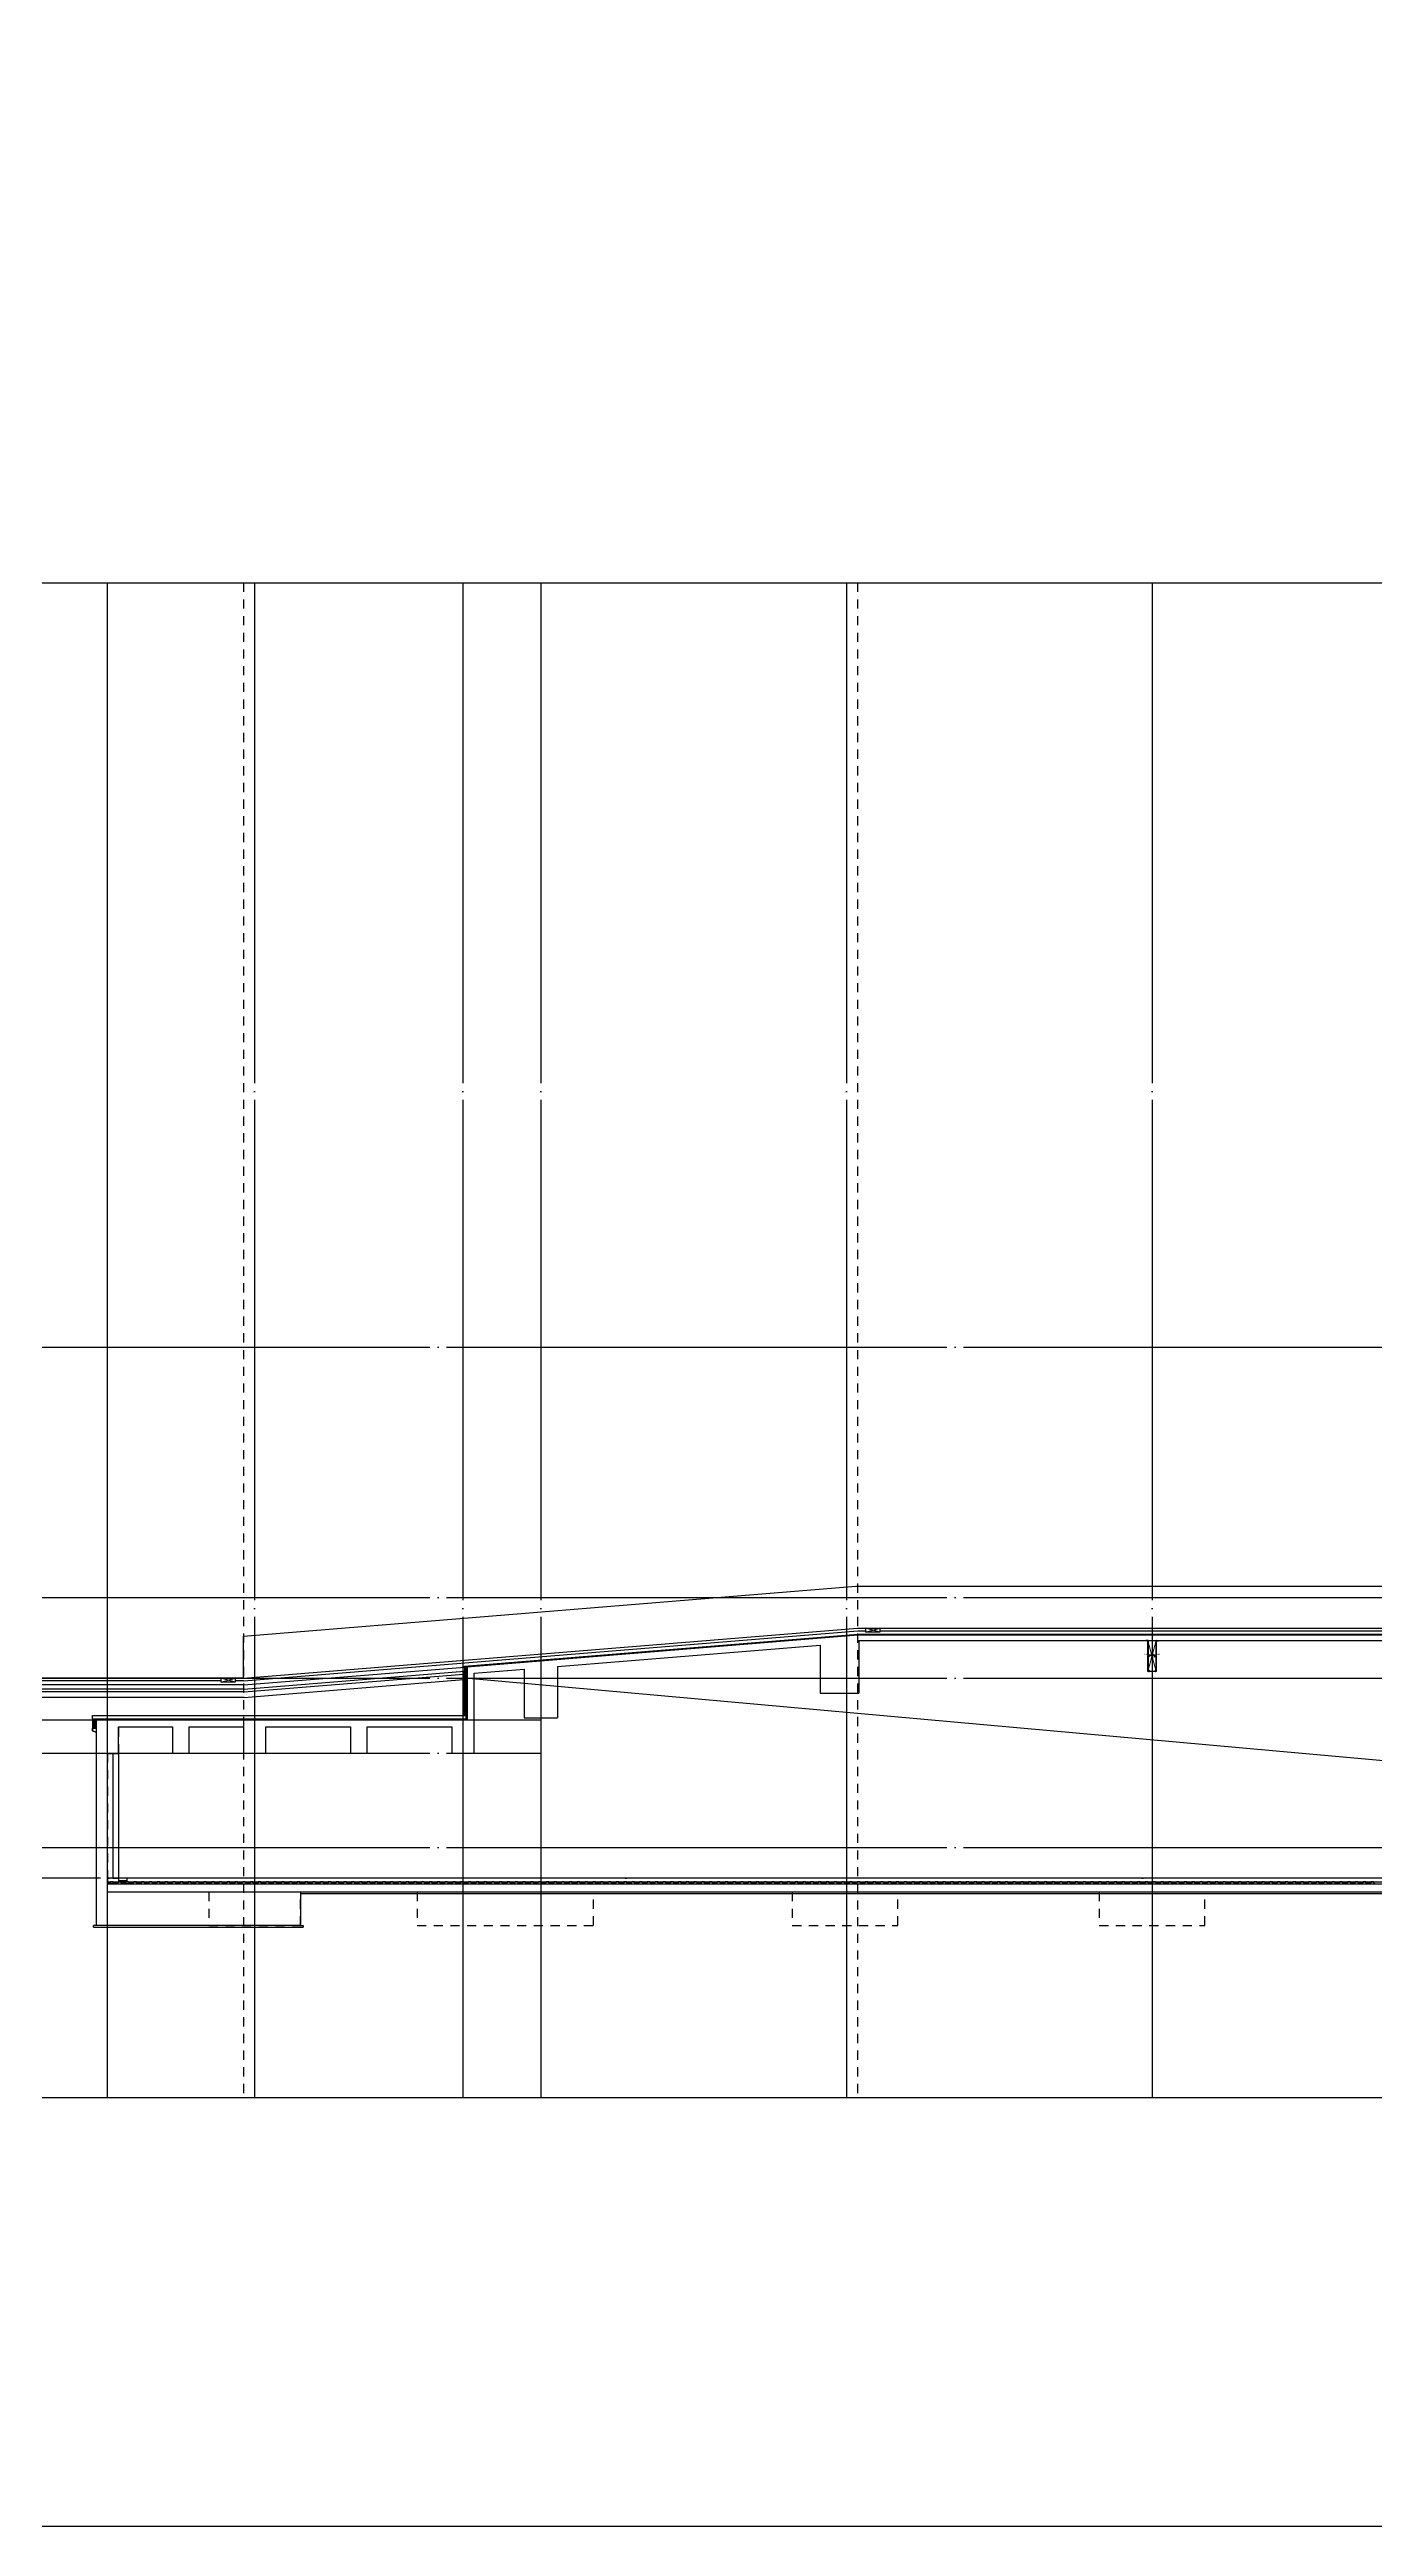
# Model space of a CAD drawing. Header units: millimetres. Extents: x -39468 to 212532, y -94717 to 83483.
# Drawn here: x 17740 to 65422, y -94717 to -5617 of the extents above; entities that cross this region are included whole.
import ezdxf
from ezdxf.enums import TextEntityAlignment as Align

# ---------------------------------------------------------------- set-up
doc = ezdxf.new("R2010")
doc.units = ezdxf.units.MM
doc.header["$LTSCALE"] = 300
doc.header["$MEASUREMENT"] = 0
for name, pattern in [('CEN', [62, 60, -1, 0, -1]), ('HID', [2, 1.1, -0.9]), ('STD_CENTER', [66, 60, -2, 2, -2])]:
    doc.linetypes.add(name, pattern=pattern)
doc.layers.get('0').update_dxf_attribs({"linetype": 'CONTINUOUS'})
for name, color, linetype in [('7FIN', 5, 'CONTINUOUS'), ('A-FIN-TYP1', 6, 'CONTINUOUS'), ('A-SECT-ELEV', 8, 'CONTINUOUS'), ('A-ST-AXIS-CEN', 252, 'STD_CENTER'), ('A-ST-CONC', 2, 'CONTINUOUS'), ('CEN', 1, 'CEN'), ('col-so', 253, 'CONTINUOUS'), ('CON', 2, 'CONTINUOUS'), ('HAT', 8, 'CONTINUOUS'), ('HID', 7, 'HID'), ('S-BOLT', 8, 'CONTINUOUS'), ('STEEL', 3, 'CONTINUOUS'), ('WAL', 3, 'CONTINUOUS'), ('주단면도-1$0$A-ST-CONC', 2, 'CONTINUOUS')]:
    doc.layers.add(name, color=color, linetype=linetype)
doc.layers.add('A-CLXM-STL1', color=3, linetype='CONTINUOUS', lineweight=25)
doc.layers.add('A-XXXX-NPLT', color=144, linetype='CONTINUOUS', lineweight=15, plot=False)
doc.layers.add('Defpoint', color=161, linetype='CONTINUOUS', plot=False)
doc.styles.add('맑은고딕', font='malgun.ttf')

# ---------------------------------------------------------------- blocks, each defined once
blk = doc.blocks.new('*U4122')
at = {"layer": 'CEN'}
blk.add_line((0, -30), (0, 78), dxfattribs=at)
at = {"layer": 'S-BOLT'}
for p, q in [((-20, 34), (20, 34)), ((-20, 29), (-20, 34)), ((-20, 29), (20, 29)), ((-18, 48), (-18, 36)), ((15, 0), (-15, 0)), ((13, 50), (-14, 50)), ((-10, 61), (-8, 63)), ((-10, 50), (-10, 61)), ((10, 61), (-10, 61)), ((10, 60), (-10, 58)), ((10, 57), (-10, 55)), ((10, 54), (-10, 52)), ((-10, 0), (-10, 29)), ((-9, 48), (-9, 36)), ((8, 63), (-8, 63)), ((10, 61), (8, 63)), ((9, 48), (9, 36)), ((10, 50), (10, 61)), ((10, 0), (10, 29)), ((18, 48), (18, 36)), ((20, 29), (20, 34)), ((-18, -3), (-18, -3)), ((-16, -6), (-18, -3)), ((18, -3), (-18, -3)), ((-16, -6), (-16, -7)), ((-13, -10), (-16, -7)), ((-10, -12), (-13, -10)), ((-7, -13), (-10, -12)), ((-7, -13), (-6, -14)), ((-3, -14), (-6, -14)), ((-3, -14), (-3, -15)), ((-3, -15), (-2, -15)), ((-2, -15), (-1, -15)), ((-1, -15), (0, -15)), ((0, -15), (1, -15)), ((1, -15), (2, -15)), ((2, -15), (3, -15)), ((3, -14), (6, -14)), ((3, -15), (3, -14)), ((6, -14), (7, -13)), ((7, -13), (10, -12)), ((10, -12), (13, -10)), ((13, -10), (16, -7)), ((18, -3), (16, -6)), ((16, -7), (16, -6)), ((18, -3), (18, -3))]:
    blk.add_line(p, q, dxfattribs=at)
for centre, radius, start, end in [((-14, 43), 6.71, 47.89655, 132.10345), ((-14, 41), 6.71, 227.89655, 312.10345), ((-15, -3), 3.23, 90, 180), ((0, 26), 24.2, 68.21321, 111.78679), ((0, 58), 24.2, 248.21321, 291.78679), ((13, 43), 6.71, 47.89655, 132.10345), ((13, 41), 6.71, 227.89655, 312.10345), ((15, -3), 3.23, 0, 90)]:
    blk.add_arc(centre, radius, start, end, dxfattribs=at)
blk = doc.blocks.new('G$C19C03B88')
at = {"layer": 'A-CLXM-STL1'}
for p, q in [((114, 1116), (40, 1116)), ((40, 1110), (40, 1116)), ((114, 1110), (40, 1110)), ((120, 578), (120, 1105)), ((126, 1105), (126, 578)), ((414, 1105), (414, 578)), ((420, 578), (420, 1105)), ((425, 1116), (500, 1116)), ((425, 1110), (500, 1110)), ((500, 1110), (500, 1116)), ((110, 13), (430, 13)), ((110, 7), (110, 13)), ((430, 7), (110, 7)), ((120, 25), (120, 555)), ((126, 555), (126, 25)), ((206, 572), (131, 572)), ((206, 566), (131, 566)), ((206, 560), (131, 560)), ((131, 19), (164, 19)), ((131, 13), (164, 13)), ((164, 19), (164, 13)), ((206, 572), (206, 560)), ((408, 572), (334, 572)), ((334, 572), (334, 560)), ((408, 566), (334, 566)), ((408, 560), (334, 560)), ((408, 19), (376, 19)), ((376, 19), (376, 13)), ((408, 13), (376, 13)), ((414, 555), (414, 25)), ((420, 25), (420, 555)), ((430, 7), (430, 13))]:
    blk.add_line(p, q, dxfattribs=at)
at = {"layer": 'A-CLXM-STL1', "color": 252}
for p, q in [((159, 22), (136, 22)), ((136, 19), (136, 22)), ((137, 22), (137, 44)), ((137, 44), (158, 44)), ((158, 33), (137, 33)), ((137, 7), (142, 0)), ((153, 48), (142, 48)), ((142, 44), (142, 48)), ((142, 44), (142, 22)), ((145, 0), (142, 7)), ((142, 0), (153, 0)), ((150, 0), (153, 7)), ((153, 44), (153, 48)), ((153, 44), (153, 22)), ((153, 0), (158, 7)), ((158, 44), (158, 22)), ((159, 19), (159, 22)), ((381, 22), (403, 22)), ((381, 19), (381, 22)), ((382, 44), (382, 22)), ((403, 44), (382, 44)), ((382, 33), (403, 33)), ((387, 0), (382, 7)), ((387, 48), (398, 48)), ((387, 44), (387, 48)), ((387, 44), (387, 22)), ((390, 0), (387, 7)), ((398, 0), (387, 0)), ((395, 0), (398, 7)), ((397, 44), (397, 22)), ((398, 44), (398, 48)), ((403, 7), (398, 0)), ((403, 22), (403, 44)), ((403, 19), (403, 22))]:
    blk.add_line(p, q, dxfattribs=at)
at = {"layer": 'A-CLXM-STL1'}
for centre, radius, start, end in [((114, 1105), 11.5, 0, 90), ((114, 1105), 5.54, 0, 90), ((425, 1105), 11.5, 90, 180), ((425, 1105), 5.54, 90, 180), ((131, 578), 11.5, 180, 270), ((131, 555), 11.5, 90, 180), ((131, 25), 11.5, 180, 270), ((131, 578), 5.54, 180, 270), ((131, 555), 5.54, 90, 180), ((131, 25), 5.54, 180, 270), ((408, 578), 5.54, 270, 0), ((408, 578), 11.5, 270, 0), ((408, 555), 11.5, 0, 90), ((408, 555), 5.54, 0, 90), ((408, 25), 5.54, 270, 0), ((408, 25), 11.5, 270, 0)]:
    blk.add_arc(centre, radius, start, end, dxfattribs=at)
at = {"layer": 'A-XXXX-NPLT'}
for p, q in [((120, 1116), (420, 7)), ((120, 7), (420, 1116))]:
    blk.add_line(p, q, dxfattribs=at)
for points in [[(420, 578), (420, 1116), (120, 1116), (120, 578)], [(120, 555), (120, 7), (420, 7), (420, 555)]]:
    blk.add_lwpolyline(points, dxfattribs=at)
at = {"layer": 'STEEL', "color": 4}
for p, q in [((414, 577), (126, 577)), ((334, 572), (206, 572))]:
    blk.add_line(p, q, dxfattribs=at)
at = {"layer": 'S-BOLT', "yscale": 0.5666088834450002, "zscale": 0.5666088834450002}
for p, xscale in [((176, 560), 0.5666088834450002), ((364, 560), -0.5666088834450002)]:
    blk.add_blockref('*U4122', p, dxfattribs=dict(at, xscale=xscale))
at = {"layer": 'A-XXXX-NPLT', "style": '맑은고딕'}
for s, p in [('UG11F(1109X300)', (275, 617)), ('1F~4F', (275, 517))]:
    blk.add_text(s, height=50, dxfattribs=at).set_placement(p, align=Align.MIDDLE)

msp = doc.modelspace()

# ---------------------------------------------------------------- hatches: boundary and pattern name
at = {"layer": 'HAT', "transparency": 33554687}
h = msp.add_hatch(dxfattribs=at)
h.set_pattern_fill('ANSI31', color=256, scale=30, angle=180)
h.set_pattern_definition([(45, (-280371.972, -318552.076), (-21.2132034, 21.2132034), [])])
h.paths.add_polyline_path([(32639, -65258), (32739, -65258), (32739, -65308), (32639, -65308)])
h.paths.add_polyline_path([(32639, -65308), (32739, -65308), (32739, -65368), (32639, -65368)])
h.paths.add_polyline_path([(32639, -65368), (32739, -65368), (32739, -65428), (32639, -65428)])
h.paths.add_polyline_path([(32639, -65428), (32739, -65428), (32739, -65488), (32639, -65488)])
h.paths.add_polyline_path([(32639, -65488), (32739, -65488), (32739, -65548), (32639, -65548)])
h.paths.add_polyline_path([(32639, -63954), (32739, -63954), (32739, -65258), (32639, -65258)])
h = msp.add_hatch(dxfattribs=at)
h.set_pattern_fill('ANSI31', color=256, scale=30, angle=180)
h.set_pattern_definition([(45, (-293721.972, -318992.076), (-21.2132034, 21.2132034), [])])
h.paths.add_polyline_path([(19289, -65698), (19389, -65698), (19389, -65748), (19289, -65748)])
h.paths.add_polyline_path([(19289, -65748), (19389, -65748), (19389, -65808), (19289, -65808)])
h.paths.add_polyline_path([(19289, -65808), (19389, -65808), (19389, -65868), (19289, -65868)])
h.paths.add_polyline_path([(19289, -65868), (19389, -65868), (19389, -65928), (19289, -65928)])
h.paths.add_polyline_path([(19289, -65928), (19389, -65928), (19389, -65988), (19289, -65988)])
h.paths.add_polyline_path([(19289, -65678), (19389, -65678), (19389, -65698), (19289, -65698)])

# ---------------------------------------------------------------- linework, layer by layer
for p, q in [((47119, -62548), (47619, -62398)), ((47619, -62548), (47119, -62398)), ((32639, -63954), (32769, -63954)), ((32669, -63801), (32769, -63793)), ((32769, -63793), (32669, -63952)), ((32769, -63954), (32669, -63801)), ((23919, -64348), (24419, -64198)), ((24419, -64348), (23919, -64198))]:
    msp.add_line(p, q)
for points in [[(47119, -62398), (47619, -62398), (47619, -62548), (47119, -62548)], [(23919, -64198), (24419, -64198), (24419, -64348), (23919, -64348)]]:
    msp.add_lwpolyline(points, close=True)
msp.add_lwpolyline([(24719, -64198), (896, -64198)])
at = {"layer": '7FIN'}
for points in [[(47140, -71523), (47093, -71523), (47054, -71593), (46946, -71593), (46906, -71523), (46813, -71523), (46773, -71593), (46666, -71593), (46626, -71523), (46533, -71523), (46493, -71593), (46386, -71593), (46346, -71523), (46253, -71523), (46214, -71593), (46106, -71593), (46066, -71523), (45973, -71523), (45934, -71593), (45826, -71593), (45786, -71523), (45693, -71523), (45653, -71593), (45546, -71593), (45506, -71523), (45413, -71523), (45373, -71593), (45266, -71593), (45226, -71523), (45133, -71523), (45094, -71593), (44986, -71593), (44946, -71523), (44853, -71523), (44814, -71593), (44706, -71593), (44666, -71523), (44573, -71523), (44533, -71593), (44426, -71593), (44386, -71523), (44293, -71523), (44253, -71593), (44146, -71593), (44106, -71523), (44013, -71523), (43974, -71593), (43866, -71593), (43826, -71523), (43733, -71523), (43694, -71593), (43586, -71593), (43546, -71523), (43453, -71523), (43413, -71593), (43306, -71593), (43266, -71523), (43173, -71523), (43133, -71593), (43026, -71593), (42986, -71523), (42893, -71523), (42854, -71593), (42746, -71593), (42706, -71523), (42613, -71523), (42574, -71593), (42466, -71593), (42426, -71523), (42333, -71523), (42293, -71593), (42186, -71593), (42146, -71523), (42053, -71523), (42013, -71593), (41906, -71593), (41866, -71523), (41773, -71523), (41734, -71593), (41626, -71593), (41586, -71523), (41493, -71523), (41454, -71593), (41346, -71593), (41306, -71523), (41213, -71523), (41173, -71593), (41066, -71593), (41026, -71523), (40933, -71523), (40893, -71593), (40786, -71593), (40746, -71523), (40653, -71523), (40614, -71593), (40506, -71593), (40466, -71523), (40373, -71523), (40334, -71593), (40226, -71593), (40186, -71523), (40093, -71523), (40053, -71593), (39946, -71593), (39906, -71523), (39813, -71523), (39773, -71593), (39666, -71593), (39626, -71523), (39533, -71523), (39494, -71593), (39386, -71593), (39346, -71523), (39253, -71523), (39214, -71593), (39106, -71593), (39066, -71523), (38973, -71523), (38933, -71593), (38826, -71593), (38786, -71523), (38693, -71523), (38653, -71593), (38546, -71593), (38506, -71523), (38413, -71523), (38374, -71593), (38266, -71593), (38226, -71523), (38133, -71523), (38094, -71593), (37986, -71593), (37946, -71523), (37853, -71523), (37813, -71593), (37706, -71593), (37666, -71523), (37573, -71523), (37533, -71593), (37426, -71593), (37386, -71523), (37293, -71523), (37254, -71593), (37146, -71593), (37106, -71523), (37013, -71523), (36974, -71593), (36866, -71593), (36826, -71523), (36733, -71523), (36693, -71593), (36586, -71593), (36546, -71523), (36453, -71523), (36413, -71593), (36306, -71593), (36266, -71523), (36173, -71523), (36134, -71593), (36026, -71593), (35986, -71523), (35893, -71523), (35854, -71593), (35746, -71593), (35706, -71523), (35613, -71523), (35573, -71593), (35466, -71593), (35426, -71523), (35333, -71523), (35293, -71593), (35186, -71593), (35146, -71523), (35053, -71523), (35014, -71593), (34906, -71593), (34866, -71523), (34773, -71523), (34734, -71593), (34626, -71593), (34586, -71523), (34493, -71523), (34453, -71593), (34346, -71593), (34306, -71523), (34213, -71523), (34173, -71593), (34066, -71593), (34026, -71523), (33933, -71523), (33893, -71593), (33786, -71593), (33746, -71523), (33653, -71523), (33614, -71593), (33506, -71593), (33466, -71523), (33373, -71523), (33333, -71593), (33226, -71593), (33186, -71523), (33093, -71523), (33053, -71593), (32946, -71593), (32906, -71523), (32813, -71523), (32773, -71593), (32666, -71593), (32626, -71523), (32533, -71523), (32494, -71593), (32386, -71593), (32346, -71523), (32253, -71523), (32213, -71593), (32106, -71593), (32066, -71523), (31973, -71523), (31933, -71593), (31826, -71593), (31786, -71523), (31693, -71523), (31653, -71593), (31546, -71593), (31506, -71523), (31413, -71523), (31374, -71593), (31266, -71593), (31226, -71523), (31133, -71523), (31093, -71593), (30986, -71593), (30946, -71523), (30853, -71523), (30813, -71593), (30706, -71593), (30666, -71523), (30573, -71523), (30533, -71593), (30426, -71593), (30386, -71523), (30293, -71523), (30254, -71593), (30146, -71593), (30106, -71523), (30013, -71523), (29973, -71593), (29866, -71593), (29826, -71523), (29733, -71523), (29693, -71593), (29586, -71593), (29546, -71523), (29453, -71523), (29413, -71593), (29306, -71593), (29266, -71523), (29173, -71523), (29134, -71593), (29026, -71593), (28986, -71523), (28893, -71523), (28853, -71593), (28746, -71593), (28706, -71523), (28613, -71523), (28573, -71593), (28466, -71593), (28426, -71523), (28333, -71523), (28293, -71593), (28186, -71593), (28146, -71523), (28053, -71523), (28014, -71593), (27906, -71593), (27866, -71523), (27773, -71523), (27733, -71593), (27626, -71593), (27586, -71523), (27493, -71523), (27453, -71593), (27346, -71593), (27306, -71523), (27213, -71523), (27173, -71593), (27066, -71593), (27026, -71523), (26933, -71523), (26894, -71593), (26786, -71593), (26746, -71523), (26653, -71523), (26613, -71593), (26506, -71593), (26466, -71523), (26373, -71523), (26333, -71593), (26226, -71593), (26186, -71523), (26093, -71523), (26053, -71593), (25946, -71593), (25906, -71523), (25813, -71523), (25774, -71593), (25666, -71593), (25626, -71523), (25533, -71523), (25493, -71593), (25386, -71593), (25346, -71523), (25253, -71523), (25213, -71593), (25106, -71593), (25066, -71523), (24973, -71523), (24933, -71593), (24826, -71593), (24786, -71523), (24693, -71523), (24654, -71593), (24546, -71593), (24506, -71523), (24413, -71523), (24373, -71593), (24266, -71593), (24226, -71523), (24133, -71523), (24093, -71593), (23986, -71593), (23946, -71523), (23853, -71523), (23813, -71593), (23706, -71593), (23666, -71523), (23573, -71523), (23534, -71593), (23426, -71593), (23386, -71523), (23293, -71523), (23253, -71593), (23146, -71593), (23106, -71523), (23013, -71523), (22973, -71593), (22866, -71593), (22826, -71523), (22733, -71523), (22693, -71593), (22586, -71593), (22546, -71523), (22453, -71523), (22414, -71593), (22306, -71593), (22266, -71523), (22173, -71523), (22133, -71593), (22026, -71593), (21986, -71523), (21893, -71523), (21854, -71593), (21746, -71593), (21706, -71523), (21613, -71523), (21573, -71593), (21466, -71593), (21426, -71523), (21333, -71523), (21293, -71593), (21186, -71593), (21146, -71523), (21053, -71523), (21013, -71593), (20906, -71593), (20866, -71523), (20773, -71523), (20734, -71593), (20626, -71593), (20586, -71523), (20493, -71523), (20453, -71593), (20346, -71593), (20306, -71523), (20213, -71523), (20173, -71593), (20066, -71593), (20026, -71523), (19933, -71523), (19893, -71593), (19819, -71593)], [(47140, -71528), (47097, -71528), (47057, -71598), (46942, -71598), (46902, -71528), (46817, -71528), (46777, -71598), (46662, -71598), (46622, -71528), (46537, -71528), (46497, -71598), (46382, -71598), (46342, -71528), (46257, -71528), (46217, -71598), (46102, -71598), (46062, -71528), (45977, -71528), (45937, -71598), (45822, -71598), (45782, -71528), (45697, -71528), (45657, -71598), (45542, -71598), (45502, -71528), (45417, -71528), (45377, -71598), (45262, -71598), (45222, -71528), (45137, -71528), (45097, -71598), (44982, -71598), (44942, -71528), (44857, -71528), (44817, -71598), (44702, -71598), (44662, -71528), (44577, -71528), (44537, -71598), (44422, -71598), (44382, -71528), (44297, -71528), (44257, -71598), (44142, -71598), (44102, -71528), (44017, -71528), (43977, -71598), (43862, -71598), (43822, -71528), (43737, -71528), (43697, -71598), (43582, -71598), (43542, -71528), (43457, -71528), (43417, -71598), (43302, -71598), (43262, -71528), (43177, -71528), (43137, -71598), (43022, -71598), (42982, -71528), (42897, -71528), (42857, -71598), (42742, -71598), (42702, -71528), (42617, -71528), (42577, -71598), (42462, -71598), (42422, -71528), (42337, -71528), (42297, -71598), (42182, -71598), (42142, -71528), (42057, -71528), (42017, -71598), (41902, -71598), (41862, -71528), (41777, -71528), (41737, -71598), (41622, -71598), (41582, -71528), (41497, -71528), (41457, -71598), (41342, -71598), (41302, -71528), (41217, -71528), (41177, -71598), (41062, -71598), (41022, -71528), (40937, -71528), (40897, -71598), (40782, -71598), (40742, -71528), (40657, -71528), (40617, -71598), (40502, -71598), (40462, -71528), (40377, -71528), (40337, -71598), (40222, -71598), (40182, -71528), (40097, -71528), (40057, -71598), (39942, -71598), (39902, -71528), (39817, -71528), (39777, -71598), (39662, -71598), (39622, -71528), (39537, -71528), (39497, -71598), (39382, -71598), (39342, -71528), (39257, -71528), (39217, -71598), (39102, -71598), (39062, -71528), (38977, -71528), (38937, -71598), (38822, -71598), (38782, -71528), (38697, -71528), (38657, -71598), (38542, -71598), (38502, -71528), (38417, -71528), (38377, -71598), (38262, -71598), (38222, -71528), (38137, -71528), (38097, -71598), (37982, -71598), (37942, -71528), (37857, -71528), (37817, -71598), (37702, -71598), (37662, -71528), (37577, -71528), (37537, -71598), (37422, -71598), (37382, -71528), (37297, -71528), (37257, -71598), (37142, -71598), (37102, -71528), (37017, -71528), (36977, -71598), (36862, -71598), (36822, -71528), (36737, -71528), (36697, -71598), (36582, -71598), (36542, -71528), (36457, -71528), (36417, -71598), (36302, -71598), (36262, -71528), (36177, -71528), (36137, -71598), (36022, -71598), (35982, -71528), (35897, -71528), (35857, -71598), (35742, -71598), (35702, -71528), (35617, -71528), (35577, -71598), (35462, -71598), (35422, -71528), (35337, -71528), (35297, -71598), (35182, -71598), (35142, -71528), (35057, -71528), (35017, -71598), (34902, -71598), (34862, -71528), (34777, -71528), (34737, -71598), (34622, -71598), (34582, -71528), (34497, -71528), (34457, -71598), (34342, -71598), (34302, -71528), (34217, -71528), (34177, -71598), (34062, -71598), (34022, -71528), (33937, -71528), (33897, -71598), (33782, -71598), (33742, -71528), (33657, -71528), (33617, -71598), (33502, -71598), (33462, -71528), (33377, -71528), (33337, -71598), (33222, -71598), (33182, -71528), (33097, -71528), (33057, -71598), (32942, -71598), (32902, -71528), (32817, -71528), (32777, -71598), (32662, -71598), (32622, -71528), (32537, -71528), (32497, -71598), (32382, -71598), (32342, -71528), (32257, -71528), (32217, -71598), (32102, -71598), (32062, -71528), (31977, -71528), (31937, -71598), (31822, -71598), (31782, -71528), (31697, -71528), (31657, -71598), (31542, -71598), (31502, -71528), (31417, -71528), (31377, -71598), (31262, -71598), (31222, -71528), (31137, -71528), (31097, -71598), (30982, -71598), (30942, -71528), (30857, -71528), (30817, -71598), (30702, -71598), (30662, -71528), (30577, -71528), (30537, -71598), (30422, -71598), (30382, -71528), (30297, -71528), (30257, -71598), (30142, -71598), (30102, -71528), (30017, -71528), (29977, -71598), (29862, -71598), (29822, -71528), (29737, -71528), (29697, -71598), (29582, -71598), (29542, -71528), (29457, -71528), (29417, -71598), (29302, -71598), (29262, -71528), (29177, -71528), (29137, -71598), (29022, -71598), (28982, -71528), (28897, -71528), (28857, -71598), (28742, -71598), (28702, -71528), (28617, -71528), (28577, -71598), (28462, -71598), (28422, -71528), (28337, -71528), (28297, -71598), (28182, -71598), (28142, -71528), (28057, -71528), (28017, -71598), (27902, -71598), (27862, -71528), (27777, -71528), (27737, -71598), (27622, -71598), (27582, -71528), (27497, -71528), (27457, -71598), (27342, -71598), (27302, -71528), (27217, -71528), (27177, -71598), (27062, -71598), (27022, -71528), (26937, -71528), (26897, -71598), (26782, -71598), (26742, -71528), (26657, -71528), (26617, -71598), (26502, -71598), (26462, -71528), (26377, -71528), (26337, -71598), (26222, -71598), (26182, -71528), (26097, -71528), (26057, -71598), (25942, -71598), (25902, -71528), (25817, -71528), (25777, -71598), (25662, -71598), (25622, -71528), (25537, -71528), (25497, -71598), (25382, -71598), (25342, -71528), (25257, -71528), (25217, -71598), (25102, -71598), (25062, -71528), (24977, -71528), (24937, -71598), (24822, -71598), (24782, -71528), (24697, -71528), (24657, -71598), (24542, -71598), (24502, -71528), (24417, -71528), (24377, -71598), (24262, -71598), (24222, -71528), (24137, -71528), (24097, -71598), (23982, -71598), (23942, -71528), (23857, -71528), (23817, -71598), (23702, -71598), (23662, -71528), (23577, -71528), (23537, -71598), (23422, -71598), (23382, -71528), (23297, -71528), (23257, -71598), (23142, -71598), (23102, -71528), (23017, -71528), (22977, -71598), (22862, -71598), (22822, -71528), (22737, -71528), (22697, -71598), (22582, -71598), (22542, -71528), (22457, -71528), (22417, -71598), (22302, -71598), (22262, -71528), (22177, -71528), (22137, -71598), (22022, -71598), (21982, -71528), (21897, -71528), (21857, -71598), (21742, -71598), (21702, -71528), (21617, -71528), (21577, -71598), (21462, -71598), (21422, -71528), (21337, -71528), (21297, -71598), (21182, -71598), (21142, -71528), (21057, -71528), (21017, -71598), (20902, -71598), (20862, -71528), (20777, -71528), (20737, -71598), (20622, -71598), (20582, -71528), (20497, -71528), (20457, -71598), (20342, -71598), (20302, -71528), (20217, -71528), (20177, -71598), (20062, -71598), (20022, -71528), (19937, -71528), (19897, -71598), (19819, -71598)], [(65426, -71593), (65386, -71523), (65293, -71523), (65254, -71593), (65146, -71593), (65106, -71523), (65013, -71523), (64973, -71593), (64866, -71593), (64826, -71523), (64733, -71523), (64693, -71593), (64586, -71593), (64546, -71523), (64453, -71523), (64414, -71593), (64306, -71593), (64266, -71523), (64173, -71523), (64134, -71593), (64026, -71593), (63986, -71523), (63893, -71523), (63853, -71593), (63746, -71593), (63706, -71523), (63613, -71523), (63573, -71593), (63466, -71593), (63426, -71523), (63333, -71523), (63294, -71593), (63186, -71593), (63146, -71523), (63053, -71523), (63014, -71593), (62906, -71593), (62866, -71523), (62773, -71523), (62733, -71593), (62626, -71593), (62586, -71523), (62493, -71523), (62453, -71593), (62346, -71593), (62306, -71523), (62213, -71523), (62174, -71593), (62066, -71593), (62026, -71523), (61933, -71523), (61894, -71593), (61786, -71593), (61746, -71523), (61653, -71523), (61613, -71593), (61506, -71593), (61466, -71523), (61373, -71523), (61333, -71593), (61226, -71593), (61186, -71523), (61093, -71523), (61054, -71593), (60946, -71593), (60906, -71523), (60813, -71523), (60774, -71593), (60666, -71593), (60626, -71523), (60533, -71523), (60493, -71593), (60386, -71593), (60346, -71523), (60253, -71523), (60213, -71593), (60106, -71593), (60066, -71523), (59973, -71523), (59934, -71593), (59826, -71593), (59786, -71523), (59693, -71523), (59654, -71593), (59546, -71593), (59506, -71523), (59413, -71523), (59373, -71593), (59266, -71593), (59226, -71523), (59133, -71523), (59093, -71593), (58986, -71593), (58946, -71523), (58853, -71523), (58814, -71593), (58706, -71593), (58666, -71523), (58573, -71523), (58534, -71593), (58426, -71593), (58386, -71523), (58293, -71523), (58253, -71593), (58146, -71593), (58106, -71523), (58013, -71523), (57973, -71593), (57866, -71593), (57826, -71523), (57733, -71523), (57694, -71593), (57586, -71593), (57546, -71523), (57453, -71523), (57414, -71593), (57306, -71593), (57266, -71523), (57173, -71523), (57133, -71593), (57026, -71593), (56986, -71523), (56893, -71523), (56853, -71593), (56746, -71593), (56706, -71523), (56613, -71523), (56574, -71593), (56466, -71593), (56426, -71523), (56333, -71523), (56294, -71593), (56186, -71593), (56146, -71523), (56053, -71523), (56013, -71593), (55906, -71593), (55866, -71523), (55773, -71523), (55733, -71593), (55626, -71593), (55586, -71523), (55493, -71523), (55454, -71593), (55346, -71593), (55306, -71523), (55213, -71523), (55174, -71593), (55066, -71593), (55026, -71523), (54933, -71523), (54893, -71593), (54786, -71593), (54746, -71523), (54653, -71523), (54613, -71593), (54506, -71593), (54466, -71523), (54373, -71523), (54334, -71593), (54226, -71593), (54186, -71523), (54093, -71523), (54054, -71593), (53946, -71593), (53906, -71523), (53813, -71523), (53773, -71593), (53666, -71593), (53626, -71523), (53533, -71523), (53493, -71593), (53386, -71593), (53346, -71523), (53253, -71523), (53214, -71593), (53106, -71593), (53066, -71523), (52973, -71523), (52934, -71593), (52826, -71593), (52786, -71523), (52693, -71523), (52653, -71593), (52546, -71593), (52506, -71523), (52413, -71523), (52373, -71593), (52266, -71593), (52226, -71523), (52133, -71523), (52094, -71593), (51986, -71593), (51946, -71523), (51853, -71523), (51814, -71593), (51706, -71593), (51666, -71523), (51573, -71523), (51533, -71593), (51426, -71593), (51386, -71523), (51293, -71523), (51253, -71593), (51146, -71593), (51106, -71523), (51013, -71523), (50974, -71593), (50866, -71593), (50826, -71523), (50733, -71523), (50694, -71593), (50586, -71593), (50546, -71523), (50453, -71523), (50413, -71593), (50306, -71593), (50266, -71523), (50173, -71523), (50133, -71593), (50026, -71593), (49986, -71523), (49893, -71523), (49854, -71593), (49746, -71593), (49706, -71523), (49613, -71523), (49574, -71593), (49466, -71593), (49426, -71523), (49333, -71523), (49294, -71593), (49186, -71593), (49146, -71523), (49053, -71523), (49014, -71593), (48906, -71593), (48866, -71523), (48773, -71523), (48733, -71593), (48626, -71593), (48586, -71523), (48493, -71523), (48453, -71593), (48346, -71593), (48306, -71523), (48213, -71523), (48174, -71593), (48066, -71593), (48026, -71523), (47933, -71523), (47894, -71593), (47786, -71593), (47746, -71523), (47653, -71523), (47613, -71593), (47506, -71593), (47466, -71523), (47373, -71523), (47333, -71593), (47226, -71593), (47186, -71523), (47140, -71523)], [(65422, -71598), (65383, -71528), (65297, -71528), (65257, -71598), (65142, -71598), (65103, -71528), (65017, -71528), (64977, -71598), (64862, -71598), (64823, -71528), (64737, -71528), (64697, -71598), (64582, -71598), (64543, -71528), (64457, -71528), (64417, -71598), (64302, -71598), (64263, -71528), (64177, -71528), (64137, -71598), (64022, -71598), (63983, -71528), (63897, -71528), (63857, -71598), (63742, -71598), (63703, -71528), (63617, -71528), (63577, -71598), (63462, -71598), (63423, -71528), (63337, -71528), (63297, -71598), (63182, -71598), (63143, -71528), (63057, -71528), (63017, -71598), (62902, -71598), (62863, -71528), (62777, -71528), (62737, -71598), (62622, -71598), (62583, -71528), (62497, -71528), (62457, -71598), (62342, -71598), (62303, -71528), (62217, -71528), (62177, -71598), (62062, -71598), (62023, -71528), (61937, -71528), (61897, -71598), (61782, -71598), (61743, -71528), (61657, -71528), (61617, -71598), (61502, -71598), (61463, -71528), (61377, -71528), (61337, -71598), (61222, -71598), (61183, -71528), (61097, -71528), (61057, -71598), (60942, -71598), (60903, -71528), (60817, -71528), (60777, -71598), (60662, -71598), (60623, -71528), (60537, -71528), (60497, -71598), (60382, -71598), (60343, -71528), (60257, -71528), (60217, -71598), (60102, -71598), (60063, -71528), (59977, -71528), (59937, -71598), (59822, -71598), (59783, -71528), (59697, -71528), (59657, -71598), (59542, -71598), (59503, -71528), (59417, -71528), (59377, -71598), (59262, -71598), (59222, -71528), (59137, -71528), (59097, -71598), (58982, -71598), (58942, -71528), (58857, -71528), (58817, -71598), (58702, -71598), (58662, -71528), (58577, -71528), (58537, -71598), (58422, -71598), (58382, -71528), (58297, -71528), (58257, -71598), (58142, -71598), (58102, -71528), (58017, -71528), (57977, -71598), (57862, -71598), (57822, -71528), (57737, -71528), (57697, -71598), (57582, -71598), (57542, -71528), (57457, -71528), (57417, -71598), (57302, -71598), (57262, -71528), (57177, -71528), (57137, -71598), (57022, -71598), (56982, -71528), (56897, -71528), (56857, -71598), (56742, -71598), (56702, -71528), (56617, -71528), (56577, -71598), (56462, -71598), (56422, -71528), (56337, -71528), (56297, -71598), (56182, -71598), (56142, -71528), (56057, -71528), (56017, -71598), (55902, -71598), (55862, -71528), (55777, -71528), (55737, -71598), (55622, -71598), (55582, -71528), (55497, -71528), (55457, -71598), (55342, -71598), (55302, -71528), (55217, -71528), (55177, -71598), (55062, -71598), (55022, -71528), (54937, -71528), (54897, -71598), (54782, -71598), (54742, -71528), (54657, -71528), (54617, -71598), (54502, -71598), (54462, -71528), (54377, -71528), (54337, -71598), (54222, -71598), (54182, -71528), (54097, -71528), (54057, -71598), (53942, -71598), (53902, -71528), (53817, -71528), (53777, -71598), (53662, -71598), (53622, -71528), (53537, -71528), (53497, -71598), (53382, -71598), (53342, -71528), (53257, -71528), (53217, -71598), (53102, -71598), (53062, -71528), (52977, -71528), (52937, -71598), (52822, -71598), (52782, -71528), (52697, -71528), (52657, -71598), (52542, -71598), (52502, -71528), (52417, -71528), (52377, -71598), (52262, -71598), (52222, -71528), (52137, -71528), (52097, -71598), (51982, -71598), (51942, -71528), (51857, -71528), (51817, -71598), (51702, -71598), (51662, -71528), (51577, -71528), (51537, -71598), (51422, -71598), (51382, -71528), (51297, -71528), (51257, -71598), (51142, -71598), (51102, -71528), (51017, -71528), (50977, -71598), (50862, -71598), (50822, -71528), (50737, -71528), (50697, -71598), (50582, -71598), (50542, -71528), (50457, -71528), (50417, -71598), (50302, -71598), (50262, -71528), (50177, -71528), (50137, -71598), (50022, -71598), (49982, -71528), (49897, -71528), (49857, -71598), (49742, -71598), (49702, -71528), (49617, -71528), (49577, -71598), (49462, -71598), (49422, -71528), (49337, -71528), (49297, -71598), (49182, -71598), (49142, -71528), (49057, -71528), (49017, -71598), (48902, -71598), (48862, -71528), (48777, -71528), (48737, -71598), (48622, -71598), (48582, -71528), (48497, -71528), (48457, -71598), (48342, -71598), (48302, -71528), (48217, -71528), (48177, -71598), (48062, -71598), (48022, -71528), (47937, -71528), (47897, -71598), (47782, -71598), (47742, -71528), (47657, -71528), (47617, -71598), (47502, -71598), (47462, -71528), (47377, -71528), (47337, -71598), (47222, -71598), (47182, -71528), (47140, -71528)]]:
    msp.add_lwpolyline(points, dxfattribs=at)
at = {"layer": 'A-FIN-TYP1'}
for p, q in [((24719, -62693), (46758, -60898)), ((46758, -60898), (115219, -60898)), ((24719, -64198), (46819, -62398)), ((24719, -64198), (24719, -62693)), ((24728, -64298), (46824, -62498)), ((32669, -63771), (46828, -62618)), ((46819, -62398), (114999, -62398)), ((46824, -62498), (47119, -62498)), ((46828, -62618), (115199, -62618)), ((47619, -62498), (114999, -62498)), ((24740, -64698), (32639, -64055)), ((32669, -63801), (32669, -63771)), ((896, -64198), (24719, -64198)), ((23919, -64298), (896, -64298)), ((24740, -64698), (896, -64698)), ((24748, -64898), (896, -64898)), ((24724, -64298), (24419, -64298)), ((24748, -64898), (32639, -64255)), ((19289, -65548), (32739, -65548)), ((19289, -65668), (19289, -65548)), ((19289, -65668), (32739, -65668)), ((32739, -65668), (32739, -65548)), ((19829, -71398), (19829, -71523)), ((20219, -71398), (20219, -71498)), ((20519, -71398), (20519, -71498)), ((126484, -71958), (26769, -71958)), ((19419, -73098), (19319, -73098)), ((19319, -73158), (19319, -73098)), ((19319, -73158), (26869, -73158))]:
    msp.add_line(p, q, dxfattribs=at)
for points in [[(20219, -71398), (19829, -71398)], [(19829, -71523), (115419, -71523)], [(20519, -71498), (20219, -71498)], [(133474, -71398), (20519, -71398)], [(26769, -73098), (26869, -73098), (26869, -73158)]]:
    msp.add_lwpolyline(points, dxfattribs=at)
at = {"layer": 'A-SECT-ELEV', "color": 8}
msp.add_lwpolyline([(32819, -64198), (112819, -71398)], dxfattribs=at)
at = {"layer": 'A-ST-AXIS-CEN', "linetype": 'Continuous'}
msp.add_line((19819, -24798), (19819, -79298), dxfattribs=at)
at = {"layer": 'A-ST-AXIS-CEN', "linetype": 'CEN'}
for p, q in [((25119, -24798), (25119, -79298)), ((32619, -24798), (32619, -79298)), ((35419, -24798), (35419, -79298)), ((46419, -24798), (46419, -79298)), ((57419, -24798), (57419, -79298)), ((-5170, -52298), (168376, -52298)), ((-5170, -61298), (168376, -61298)), ((-5170, -64198), (168376, -64198)), ((-5170, -65698), (35419, -65698)), ((-5170, -66898), (35419, -66898)), ((-5170, -70298), (168376, -70298)), ((168376, -71398), (-5170, -71398))]:
    msp.add_line(p, q, dxfattribs=at)
at = {"layer": 'A-ST-CONC'}
for p, q in [((32769, -63793), (46830, -62648)), ((36019, -63779), (45469, -63010)), ((45469, -63010), (45469, -64748)), ((46830, -62648), (115219, -62648)), ((46869, -62848), (115419, -62848)), ((46869, -62848), (46869, -64748)), ((24730, -64448), (32669, -63801)), ((24736, -64598), (32669, -63952)), ((32669, -63801), (32669, -63952)), ((32769, -63793), (32769, -65698)), ((33019, -64024), (34819, -63877)), ((33019, -66898), (33019, -64024)), ((34819, -63877), (34819, -65626)), ((36019, -63779), (36019, -65626)), ((24730, -64448), (896, -64448)), ((24736, -64598), (896, -64598)), ((45469, -64748), (46869, -64748)), ((19419, -65698), (19419, -73098)), ((19419, -65698), (32769, -65698)), ((34819, -65626), (36019, -65626)), ((20219, -65948), (22169, -65948)), ((20219, -66898), (20219, -65948)), ((22169, -65948), (22169, -66898)), ((22769, -66898), (22769, -65948)), ((22769, -65948), (24719, -65948)), ((24719, -65948), (24719, -66898)), ((25519, -65948), (28569, -65948)), ((25519, -66898), (25519, -65948)), ((28569, -65948), (28569, -66898)), ((29169, -65948), (32219, -65948)), ((29169, -66898), (29169, -65948)), ((32219, -65948), (32219, -66898)), ((19819, -66898), (19819, -71598)), ((19819, -66898), (19819, -71898)), ((19819, -66898), (20219, -66898)), ((22169, -66898), (22769, -66898)), ((24719, -66898), (25519, -66898)), ((28569, -66898), (29169, -66898)), ((32219, -66898), (33019, -66898)), ((126484, -71898), (19819, -71898)), ((26769, -71898), (26769, -73098)), ((26769, -73098), (19419, -73098))]:
    msp.add_line(p, q, dxfattribs=at)
at = {"layer": 'col-so', "transparency": 33554687}
msp.add_lwpolyline([(19419, -66148), (19289, -66098), (19289, -65998), (19419, -65998)], close=True, dxfattribs=at)
at = {"layer": 'CON'}
msp.add_lwpolyline([(19419, -65998), (19289, -65998), (19289, -66098), (19419, -66148)], dxfattribs=at)
at = {"layer": 'Defpoint'}
for points in [[(-39468, 83483), (212532, 83483), (212532, -94717), (-39468, -94717)], [(-39468, 83483), (212532, 83483), (212532, -94717), (-39468, -94717)], [(-5170, -24798), (168376, -24798), (168376, -79298), (-5170, -79298)]]:
    msp.add_lwpolyline(points, close=True, dxfattribs=at)
at = {"layer": 'HID'}
for p, q in [((24719, -24798), (24719, -79298)), ((46819, -24798), (46819, -79298))]:
    msp.add_line(p, q, dxfattribs=at)
at = {"layer": 'HID', "color": 8}
for p, q in [((32759, -63779), (46829, -62633)), ((46829, -62633), (115209, -62633)), ((32759, -65683), (32759, -63779)), ((19404, -65683), (32759, -65683)), ((19404, -65683), (19404, -65998)), ((19829, -66908), (19829, -71588)), ((19829, -71588), (20819, -71588)), ((20819, -71588), (20819, -71598))]:
    msp.add_line(p, q, dxfattribs=at)
msp.add_lwpolyline([(19829, -66908), (20229, -66908), (20229, -65958), (21219, -65958), (21219, -65948)], dxfattribs=at)
at = {"layer": 'HID'}
for points in [[(23469, -71898), (23469, -73098), (26769, -73098), (26769, -71898)], [(30969, -71898), (30969, -73098), (37319, -73098), (37319, -71898)], [(44469, -71898), (44469, -73098), (48269, -73098), (48269, -71898)], [(55519, -71898), (55519, -73098), (59319, -73098), (59319, -71898)]]:
    msp.add_lwpolyline(points, close=True, dxfattribs=at)
at = {"layer": 'WAL', "ltscale": 10}
for p, q in [((32639, -63954), (32639, -65548)), ((32739, -63954), (32739, -65548)), ((19289, -65678), (19389, -65678)), ((19289, -65678), (19289, -65988)), ((19389, -65678), (19389, -65988))]:
    msp.add_line(p, q, dxfattribs=at)
at = {"layer": 'WAL'}
for p, q in [((32639, -63954), (32739, -63954)), ((32739, -63988), (32639, -63988)), ((32739, -64048), (32639, -64048)), ((32739, -64108), (32639, -64108)), ((32739, -64168), (32639, -64168)), ((32739, -64228), (32639, -64228)), ((32739, -64288), (32639, -64288)), ((32739, -64348), (32639, -64348)), ((32739, -64408), (32639, -64408)), ((32739, -64468), (32639, -64468)), ((32739, -64528), (32639, -64528)), ((32739, -64588), (32639, -64588)), ((32739, -64648), (32639, -64648)), ((32739, -64708), (32639, -64708)), ((32739, -64768), (32639, -64768)), ((32739, -64828), (32639, -64828)), ((32739, -64888), (32639, -64888)), ((32739, -64948), (32639, -64948)), ((32739, -65008), (32639, -65008)), ((19389, -65748), (19289, -65748)), ((19389, -65808), (19289, -65808)), ((19389, -65868), (19289, -65868)), ((19389, -65928), (19289, -65928)), ((32739, -65068), (32639, -65068)), ((32739, -65128), (32639, -65128)), ((32739, -65188), (32639, -65188)), ((32739, -65248), (32639, -65248)), ((32739, -65308), (32639, -65308)), ((32739, -65368), (32639, -65368)), ((32739, -65428), (32639, -65428)), ((32739, -65488), (32639, -65488)), ((32739, -65548), (32639, -65548)), ((19389, -65988), (19289, -65988)), ((20019, -66908), (20019, -71398)), ((20019, -66908), (20219, -66908)), ((20219, -66908), (20219, -71398)), ((20019, -71398), (20219, -71398))]:
    msp.add_line(p, q, dxfattribs=at)
at = {"layer": '주단면도-1$0$A-ST-CONC'}
msp.add_line((19819, -71598), (126484, -71598), dxfattribs=at)

# ---------------------------------------------------------------- block references
msp.add_blockref('G$C19C03B88', (57150, -63964))

doc.saveas('drawing.dxf')
